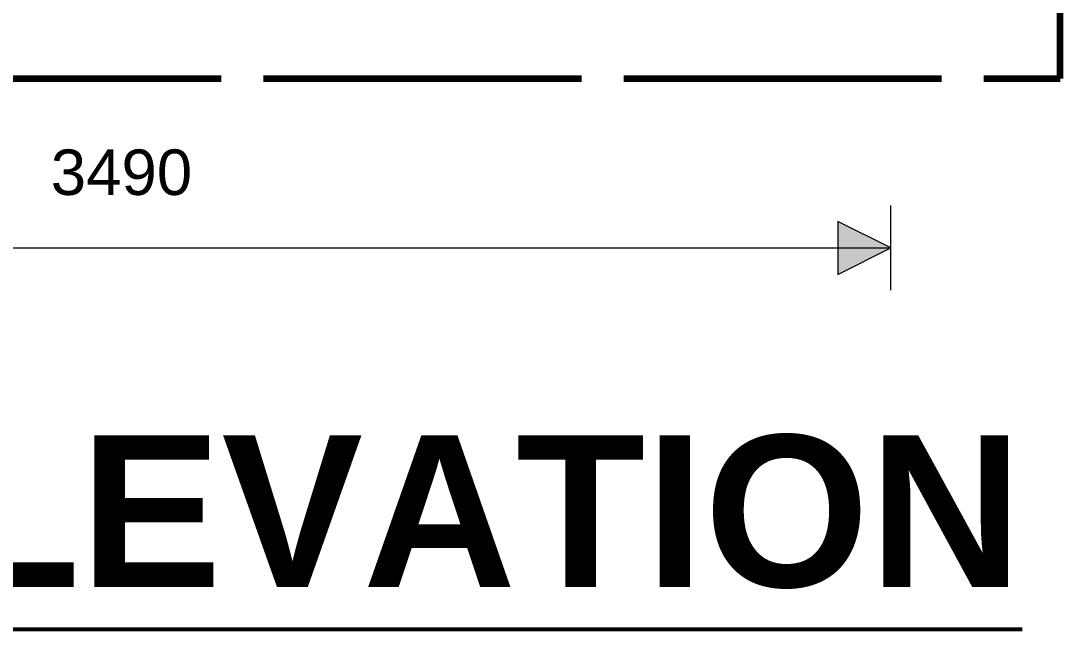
# Model space of a CAD drawing. Header units: millimetres. Extents: x 1 to 108, y 0 to 60.
# Drawn here: x 52.95 to 87.56, y 0 to 20.27 of the extents above; entities that cross this region are included whole.
import ezdxf
from ezdxf.enums import TextEntityAlignment as Align

# ---------------------------------------------------------------- set-up
doc = ezdxf.new("R2010")
doc.units = ezdxf.units.MM
doc.linetypes.add('DASH_30_4', pattern=[11.994444, 10.583333, -1.411111])
for name, color, linetype in [('FILL', 7, 'Continuous'), ('LINES', 7, 'Continuous'), ('TEXT', 7, 'Continuous')]:
    doc.layers.add(name, color=color, linetype=linetype)
doc.styles.add('ARIAL', font='arial.ttf')
doc.styles.add('ARIAL_BOLD', font='arialbd.ttf')

msp = doc.modelspace()

# ---------------------------------------------------------------- hatches: boundary and pattern name
at = {"layer": 'FILL'}
msp.add_hatch(color=7, dxfattribs=at).paths.add_polyline_path([(81.912, 12.7), (80.149, 13.582), (80.149, 11.818)])

# ---------------------------------------------------------------- linework, layer by layer
at = {"layer": 'LINES', "linetype": 'DASH_30_4', "lineweight": 106, "true_color": 0x0000ff}
for p, q in [((87.557, 18.344), (87.557, 55.704)), ((25.047, 18.344), (87.557, 18.344))]:
    msp.add_line(p, q, dxfattribs=at)
at = {"layer": 'LINES', "lineweight": 20}
for p, q in [((81.912, 11.289), (81.912, 14.111)), ((30.692, 12.7), (81.912, 12.7))]:
    msp.add_line(p, q, dxfattribs=at)
at = {"layer": 'LINES', "lineweight": 53}
msp.add_line((26.312, 0), (86.292, 0), dxfattribs=at)
at = {"layer": 'LINES', "lineweight": 20}
msp.add_lwpolyline([(81.912, 12.7), (80.149, 13.582), (80.149, 11.818)], close=True, dxfattribs=at)

# ---------------------------------------------------------------- texts
at = {"layer": 'TEXT'}
for s, height, style, p in [('3490', 1.5155, 'ARIAL', (56.302, 14.464)), ('LEFT ELEVATION', 5.05178, 'ARIAL_BOLD', (56.302, 1.411))]:
    msp.add_text(s, height=height, dxfattribs=dict(at, style=style)).set_placement(p, align=Align.CENTER)

doc.saveas('drawing.dxf')
